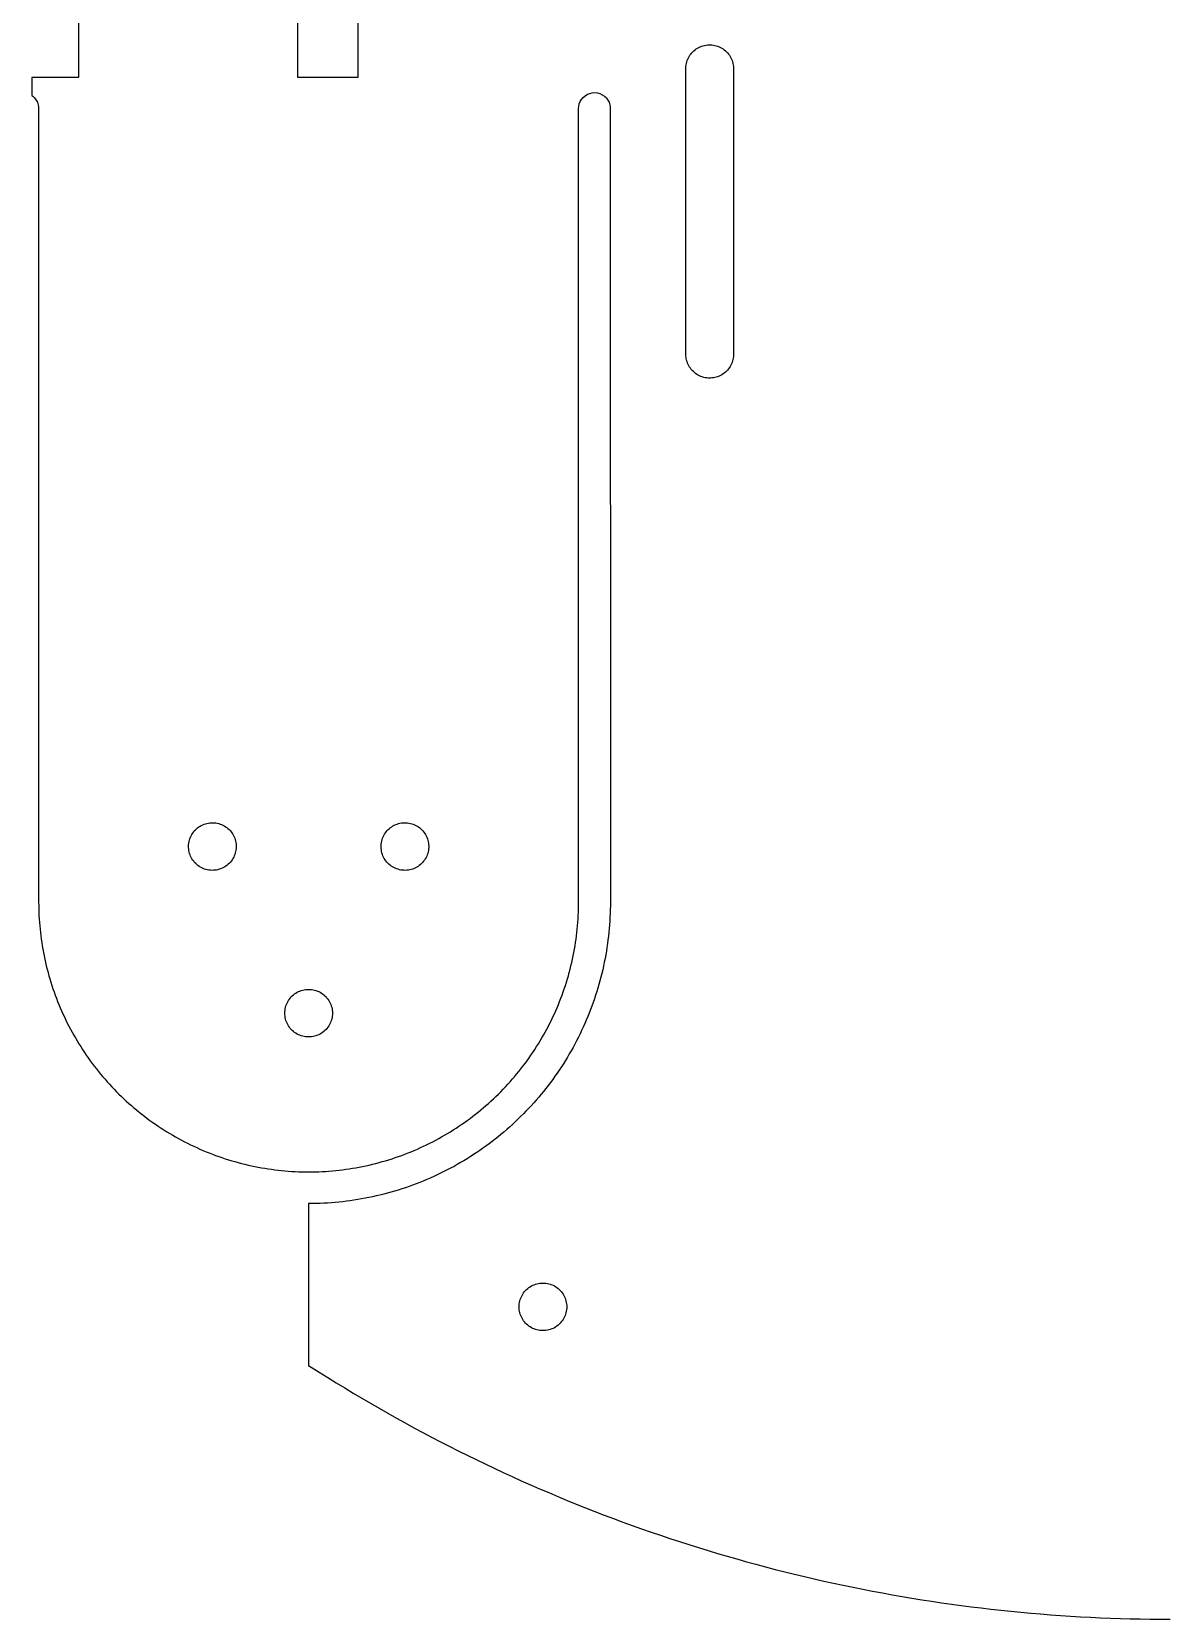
# Model space of a CAD drawing. Header units: metres. Extents: x -72 to 72, y -100 to 100.
# Drawn here: x -71.7 to -0.3, y -100 to 0 of the extents above; entities that cross this region are included whole.
import ezdxf

# ---------------------------------------------------------------- set-up
doc = ezdxf.new("R2010")
doc.units = ezdxf.units.M

msp = doc.modelspace()

# ---------------------------------------------------------------- linework, layer by layer
for p, q in [((-68.7389, 13.8334), (-68.7389, -2.86659)), ((-54.9233, -2.86659), (-54.9234, 13.8333)), ((-51.1544, 13.8334), (-51.1544, -2.86659)), ((-29.7635, -1.00888), (-29.681, -0.96349)), ((-29.681, -0.96349), (-29.5957, -0.92336)), ((-29.5957, -0.92336), (-29.5081, -0.88867)), ((-29.5081, -0.88867), (-29.4185, -0.85956)), ((-29.4185, -0.85956), (-29.3272, -0.83612)), ((-29.3272, -0.83612), (-29.2346, -0.81847)), ((-29.2346, -0.81847), (-29.1412, -0.80666)), ((-29.1412, -0.80666), (-29.0471, -0.80073)), ((-29.0471, -0.80073), (-28.9529, -0.80073)), ((-28.9529, -0.80073), (-28.8588, -0.80666)), ((-28.8588, -0.80666), (-28.7653, -0.81847)), ((-28.7653, -0.81847), (-28.6728, -0.83612)), ((-28.6728, -0.83612), (-28.5815, -0.85956)), ((-28.5815, -0.85956), (-28.4919, -0.88867)), ((-28.4919, -0.88867), (-28.4043, -0.92336)), ((-28.4043, -0.92336), (-28.319, -0.96349)), ((-28.319, -0.96349), (-28.2364, -1.00888)), ((-30.4815, -2.06534), (-30.4639, -1.97278)), ((-30.4639, -1.97278), (-30.4404, -1.8815)), ((-30.4404, -1.8815), (-30.4113, -1.79189)), ((-30.4113, -1.79189), (-30.3766, -1.70427)), ((-30.3766, -1.70427), (-30.3365, -1.619)), ((-30.3365, -1.619), (-30.2911, -1.53642)), ((-30.2911, -1.53642), (-30.2406, -1.45686)), ((-30.2406, -1.45686), (-30.1852, -1.38063)), ((-30.1852, -1.38063), (-30.1252, -1.30803)), ((-30.1252, -1.30803), (-30.0607, -1.23933)), ((-30.0607, -1.23933), (-29.992, -1.17482)), ((-29.992, -1.17482), (-29.9194, -1.11476)), ((-29.9194, -1.11476), (-29.8431, -1.05937)), ((-29.8431, -1.05937), (-29.7635, -1.00888)), ((-28.2364, -1.00888), (-28.1569, -1.05937)), ((-28.1569, -1.05937), (-28.0806, -1.11476)), ((-28.0806, -1.11476), (-28.008, -1.17482)), ((-28.008, -1.17482), (-27.9393, -1.23933)), ((-27.9393, -1.23933), (-27.8748, -1.30803)), ((-27.8748, -1.30803), (-27.8148, -1.38063)), ((-27.8148, -1.38063), (-27.7594, -1.45686)), ((-27.7594, -1.45686), (-27.7089, -1.53642)), ((-27.7089, -1.53642), (-27.6635, -1.619)), ((-27.6635, -1.619), (-27.6234, -1.70427)), ((-27.6234, -1.70427), (-27.5887, -1.79189)), ((-27.5887, -1.79189), (-27.5596, -1.8815)), ((-27.5596, -1.8815), (-27.5361, -1.97278)), ((-27.5361, -1.97278), (-27.5185, -2.06534)), ((-68.7389, -2.86659), (-71.686, -2.86659)), ((-71.686, -2.86659), (-71.686, -3.99452)), ((-51.1544, -2.86659), (-54.9233, -2.86659)), ((-30.5, -20.3), (-30.4993, -2.25287)), ((-30.4993, -2.25287), (-30.4933, -2.15883)), ((-30.4933, -2.15883), (-30.4815, -2.06534)), ((-27.5185, -2.06534), (-27.5067, -2.15883)), ((-27.5067, -2.15883), (-27.5007, -2.25287)), ((-27.5007, -2.25287), (-27.5007, -20.3471)), ((-71.686, -3.99452), (-71.6245, -4.03629)), ((-36.84, -4.00574), (-36.7006, -3.92091)), ((-36.7006, -3.92091), (-36.5493, -3.85988)), ((-36.5493, -3.85988), (-36.39, -3.8243)), ((-36.39, -3.8243), (-36.2271, -3.81506)), ((-36.2271, -3.81506), (-36.0649, -3.83246)), ((-36.0649, -3.83246), (-35.9076, -3.87602)), ((-35.9076, -3.87602), (-35.7595, -3.94456)), ((-35.7595, -3.94456), (-35.6246, -4.03629)), ((-71.6245, -4.03629), (-71.5063, -4.14874)), ((-71.5063, -4.14874), (-71.4079, -4.27893)), ((-71.4079, -4.27893), (-71.332, -4.42337)), ((-71.332, -4.42337), (-71.2806, -4.57825)), ((-71.2806, -4.57825), (-71.2551, -4.73943)), ((-71.2551, -4.73943), (-71.2522, -54.8147)), ((-37.2522, -4.81474), (-37.2444, -4.68942)), ((-37.2522, -54.8147), (-37.2522, -4.81474)), ((-37.2444, -4.68942), (-37.2108, -4.52972)), ((-37.2108, -4.52972), (-37.1517, -4.37764)), ((-37.1517, -4.37764), (-37.0686, -4.23718)), ((-37.0686, -4.23718), (-36.9638, -4.11211)), ((-36.9638, -4.11211), (-36.84, -4.00574)), ((-35.6246, -4.03629), (-35.5063, -4.14874)), ((-35.5063, -4.14874), (-35.4079, -4.27893)), ((-35.4079, -4.27893), (-35.332, -4.42337)), ((-35.332, -4.42337), (-35.2806, -4.57825)), ((-35.2806, -4.57825), (-35.2551, -4.73943)), ((-35.2551, -4.73943), (-35.2522, -54.8147)), ((-30.497, -20.3942), (-30.5, -20.3)), ((-30.4882, -20.488), (-30.497, -20.3942)), ((-30.4734, -20.5811), (-30.4882, -20.488)), ((-30.4529, -20.673), (-30.4734, -20.5811)), ((-30.4266, -20.7635), (-30.4529, -20.673)), ((-30.3947, -20.8522), (-30.4266, -20.7635)), ((-30.3572, -20.9387), (-30.3947, -20.8522)), ((-30.3145, -21.0226), (-30.3572, -20.9387)), ((-27.6635, -20.981), (-27.7089, -21.0636)), ((-27.6234, -20.8957), (-27.6635, -20.981)), ((-27.5887, -20.8081), (-27.6234, -20.8957)), ((-27.5596, -20.7185), (-27.5887, -20.8081)), ((-27.5361, -20.6272), (-27.5596, -20.7185)), ((-27.5185, -20.5346), (-27.5361, -20.6272)), ((-27.5067, -20.4412), (-27.5185, -20.5346)), ((-27.5007, -20.3471), (-27.5067, -20.4412)), ((-30.2665, -21.1037), (-30.3145, -21.0226)), ((-30.2135, -21.1817), (-30.2665, -21.1037)), ((-30.1558, -21.2561), (-30.2135, -21.1817)), ((-30.0934, -21.3268), (-30.1558, -21.2561)), ((-30.0268, -21.3934), (-30.0934, -21.3268)), ((-29.9561, -21.4558), (-30.0268, -21.3934)), ((-29.8817, -21.5135), (-29.9561, -21.4558)), ((-29.8037, -21.5665), (-29.8817, -21.5135)), ((-29.7226, -21.6145), (-29.8037, -21.5665)), ((-29.6387, -21.6572), (-29.7226, -21.6145)), ((-29.5522, -21.6947), (-29.6387, -21.6572)), ((-29.4635, -21.7266), (-29.5522, -21.6947)), ((-29.373, -21.7529), (-29.4635, -21.7266)), ((-29.2811, -21.7734), (-29.373, -21.7529)), ((-29.188, -21.7882), (-29.2811, -21.7734)), ((-29.0942, -21.797), (-29.188, -21.7882)), ((-29, -21.8), (-29.0942, -21.797)), ((-28.9529, -21.7993), (-29, -21.8)), ((-28.8588, -21.7933), (-28.9529, -21.7993)), ((-28.7653, -21.7815), (-28.8588, -21.7933)), ((-28.6728, -21.7639), (-28.7653, -21.7815)), ((-28.5815, -21.7404), (-28.6728, -21.7639)), ((-28.4919, -21.7113), (-28.5815, -21.7404)), ((-28.4043, -21.6766), (-28.4919, -21.7113)), ((-28.319, -21.6365), (-28.4043, -21.6766)), ((-28.2364, -21.5911), (-28.319, -21.6365)), ((-28.1569, -21.5406), (-28.2364, -21.5911)), ((-28.0806, -21.4852), (-28.1569, -21.5406)), ((-28.008, -21.4252), (-28.0806, -21.4852)), ((-27.9393, -21.3607), (-28.008, -21.4252)), ((-27.8748, -21.292), (-27.9393, -21.3607)), ((-27.8148, -21.2194), (-27.8748, -21.292)), ((-27.7594, -21.1431), (-27.8148, -21.2194)), ((-27.7089, -21.0636), (-27.7594, -21.1431)), ((-61.0915, -50.0317), (-61.0094, -49.9854)), ((-61.0094, -49.9854), (-60.9245, -49.9444)), ((-60.9245, -49.9444), (-60.8373, -49.9088)), ((-60.8373, -49.9088), (-60.748, -49.8788)), ((-60.748, -49.8788), (-60.6569, -49.8544)), ((-60.6569, -49.8544), (-60.5646, -49.8358)), ((-60.5646, -49.8358), (-60.4712, -49.823)), ((-60.4712, -49.823), (-60.3772, -49.8161)), ((-60.3772, -49.8161), (-60.283, -49.8151)), ((-60.283, -49.8151), (-60.1889, -49.82)), ((-60.1889, -49.82), (-60.0953, -49.8308)), ((-60.0953, -49.8308), (-60.0025, -49.8475)), ((-60.0025, -49.8475), (-59.911, -49.87)), ((-59.911, -49.87), (-59.8211, -49.8982)), ((-59.8211, -49.8982), (-59.7331, -49.932)), ((-59.7331, -49.932), (-59.6475, -49.9712)), ((-59.6475, -49.9712), (-59.5644, -50.0157)), ((-48.9401, -50.0157), (-48.857, -49.9712)), ((-48.857, -49.9712), (-48.7713, -49.932)), ((-48.7713, -49.932), (-48.6834, -49.8982)), ((-48.6834, -49.8982), (-48.5935, -49.87)), ((-48.5935, -49.87), (-48.5019, -49.8475)), ((-48.5019, -49.8475), (-48.4092, -49.8308)), ((-48.4092, -49.8308), (-48.3156, -49.82)), ((-48.3156, -49.82), (-48.2215, -49.8151)), ((-48.2215, -49.8151), (-48.1273, -49.8161)), ((-48.1273, -49.8161), (-48.0333, -49.823)), ((-48.0333, -49.823), (-47.9399, -49.8358)), ((-47.9399, -49.8358), (-47.8475, -49.8544)), ((-47.8475, -49.8544), (-47.7565, -49.8788)), ((-47.7565, -49.8788), (-47.6672, -49.9088)), ((-47.6672, -49.9088), (-47.58, -49.9444)), ((-47.58, -49.9444), (-47.4951, -49.9854)), ((-47.4951, -49.9854), (-47.413, -50.0317)), ((-61.7983, -51.0956), (-61.7816, -51.0029)), ((-61.7816, -51.0029), (-61.7592, -50.9114)), ((-61.7592, -50.9114), (-61.731, -50.8215)), ((-61.731, -50.8215), (-61.6972, -50.7335)), ((-61.6972, -50.7335), (-61.658, -50.6478)), ((-61.658, -50.6478), (-61.6134, -50.5647)), ((-61.6134, -50.5647), (-61.5638, -50.4847)), ((-61.5638, -50.4847), (-61.5092, -50.4079)), ((-61.5092, -50.4079), (-61.4499, -50.3346)), ((-61.4499, -50.3346), (-61.3861, -50.2653)), ((-61.3861, -50.2653), (-61.3181, -50.2)), ((-61.3181, -50.2), (-61.2461, -50.1392)), ((-61.2461, -50.1392), (-61.1705, -50.083)), ((-61.1705, -50.083), (-61.0915, -50.0317)), ((-59.5644, -50.0157), (-59.4843, -50.0654)), ((-59.4843, -50.0654), (-59.4075, -50.1199)), ((-59.4075, -50.1199), (-59.3343, -50.1793)), ((-59.3343, -50.1793), (-59.2649, -50.243)), ((-59.2649, -50.243), (-59.1997, -50.3111)), ((-59.1997, -50.3111), (-59.1389, -50.383)), ((-59.1389, -50.383), (-59.0827, -50.4587)), ((-59.0827, -50.4587), (-59.0314, -50.5377)), ((-59.0314, -50.5377), (-58.9851, -50.6198)), ((-58.9851, -50.6198), (-58.9441, -50.7047)), ((-58.9441, -50.7047), (-58.9085, -50.7919)), ((-58.9085, -50.7919), (-58.8784, -50.8812)), ((-58.8784, -50.8812), (-58.854, -50.9722)), ((-58.854, -50.9722), (-58.8354, -51.0646)), ((-49.6691, -51.0646), (-49.6504, -50.9722)), ((-49.6504, -50.9722), (-49.6261, -50.8812)), ((-49.6261, -50.8812), (-49.596, -50.7919)), ((-49.596, -50.7919), (-49.5604, -50.7047)), ((-49.5604, -50.7047), (-49.5194, -50.6198)), ((-49.5194, -50.6198), (-49.4731, -50.5377)), ((-49.4731, -50.5377), (-49.4218, -50.4587)), ((-49.4218, -50.4587), (-49.3656, -50.383)), ((-49.3656, -50.383), (-49.3048, -50.3111)), ((-49.3048, -50.3111), (-49.2396, -50.243)), ((-49.2396, -50.243), (-49.1702, -50.1793)), ((-49.1702, -50.1793), (-49.097, -50.1199)), ((-49.097, -50.1199), (-49.0202, -50.0654)), ((-49.0202, -50.0654), (-48.9401, -50.0157)), ((-47.413, -50.0317), (-47.334, -50.083)), ((-47.334, -50.083), (-47.2583, -50.1392)), ((-47.2583, -50.1392), (-47.1864, -50.2)), ((-47.1864, -50.2), (-47.1184, -50.2653)), ((-47.1184, -50.2653), (-47.0546, -50.3346)), ((-47.0546, -50.3346), (-46.9953, -50.4079)), ((-46.9953, -50.4079), (-46.9407, -50.4847)), ((-46.9407, -50.4847), (-46.891, -50.5647)), ((-46.891, -50.5647), (-46.8465, -50.6478)), ((-46.8465, -50.6478), (-46.8073, -50.7335)), ((-46.8073, -50.7335), (-46.7735, -50.8215)), ((-46.7735, -50.8215), (-46.7453, -50.9114)), ((-46.7453, -50.9114), (-46.7229, -51.0029)), ((-46.7229, -51.0029), (-46.7062, -51.0956)), ((-61.8141, -51.2833), (-61.8092, -51.1892)), ((-61.8131, -51.3776), (-61.8141, -51.2833)), ((-61.8062, -51.4715), (-61.8131, -51.3776)), ((-61.8092, -51.1892), (-61.7983, -51.0956)), ((-61.7934, -51.5649), (-61.8062, -51.4715)), ((-61.7748, -51.6573), (-61.7934, -51.5649)), ((-61.7504, -51.7483), (-61.7748, -51.6573)), ((-61.7203, -51.8376), (-61.7504, -51.7483)), ((-61.6847, -51.9249), (-61.7203, -51.8376)), ((-61.6437, -52.0097), (-61.6847, -51.9249)), ((-61.5975, -52.0918), (-61.6437, -52.0097)), ((-58.9708, -51.9817), (-59.0154, -52.0647)), ((-58.9316, -51.896), (-58.9708, -51.9817)), ((-58.8978, -51.808), (-58.9316, -51.896)), ((-58.8697, -51.7181), (-58.8978, -51.808)), ((-58.8472, -51.6266), (-58.8697, -51.7181)), ((-58.8305, -51.5339), (-58.8472, -51.6266)), ((-58.8354, -51.0646), (-58.8226, -51.158)), ((-58.8197, -51.4403), (-58.8305, -51.5339)), ((-58.8226, -51.158), (-58.8157, -51.2519)), ((-58.8147, -51.3462), (-58.8197, -51.4403)), ((-58.8157, -51.2519), (-58.8147, -51.3462)), ((-49.6897, -51.3462), (-49.6888, -51.2519)), ((-49.6848, -51.4403), (-49.6897, -51.3462)), ((-49.6888, -51.2519), (-49.6819, -51.158)), ((-49.674, -51.5339), (-49.6848, -51.4403)), ((-49.6819, -51.158), (-49.6691, -51.0646)), ((-49.6573, -51.6266), (-49.674, -51.5339)), ((-49.6348, -51.7181), (-49.6573, -51.6266)), ((-49.6066, -51.808), (-49.6348, -51.7181)), ((-49.5729, -51.896), (-49.6066, -51.808)), ((-49.5336, -51.9817), (-49.5729, -51.896)), ((-49.4891, -52.0647), (-49.5336, -51.9817)), ((-46.8608, -52.0097), (-46.907, -52.0918)), ((-46.8197, -51.9249), (-46.8608, -52.0097)), ((-46.7841, -51.8376), (-46.8197, -51.9249)), ((-46.7541, -51.7483), (-46.7841, -51.8376)), ((-46.7297, -51.6573), (-46.7541, -51.7483)), ((-46.7111, -51.5649), (-46.7297, -51.6573)), ((-46.6983, -51.4715), (-46.7111, -51.5649)), ((-46.7062, -51.0956), (-46.6953, -51.1892)), ((-46.6914, -51.3776), (-46.6983, -51.4715)), ((-46.6953, -51.1892), (-46.6904, -51.2833)), ((-46.6904, -51.2833), (-46.6914, -51.3776)), ((-61.5461, -52.1708), (-61.5975, -52.0918)), ((-61.49, -52.2465), (-61.5461, -52.1708)), ((-61.4291, -52.3185), (-61.49, -52.2465)), ((-61.3639, -52.3865), (-61.4291, -52.3185)), ((-61.2945, -52.4502), (-61.3639, -52.3865)), ((-61.2213, -52.5096), (-61.2945, -52.4502)), ((-61.1445, -52.5641), (-61.2213, -52.5096)), ((-61.0644, -52.6138), (-61.1445, -52.5641)), ((-60.9814, -52.6583), (-61.0644, -52.6138)), ((-60.8957, -52.6975), (-60.9814, -52.6583)), ((-60.8077, -52.7313), (-60.8957, -52.6975)), ((-60.7178, -52.7595), (-60.8077, -52.7313)), ((-60.6263, -52.782), (-60.7178, -52.7595)), ((-60.5335, -52.7987), (-60.6263, -52.782)), ((-60.4399, -52.8095), (-60.5335, -52.7987)), ((-60.3458, -52.8144), (-60.4399, -52.8095)), ((-60.2516, -52.8134), (-60.3458, -52.8144)), ((-60.1576, -52.8065), (-60.2516, -52.8134)), ((-60.0643, -52.7937), (-60.1576, -52.8065)), ((-59.9719, -52.7751), (-60.0643, -52.7937)), ((-59.8809, -52.7507), (-59.9719, -52.7751)), ((-59.7915, -52.7207), (-59.8809, -52.7507)), ((-59.7043, -52.6851), (-59.7915, -52.7207)), ((-59.6195, -52.6441), (-59.7043, -52.6851)), ((-59.5374, -52.5978), (-59.6195, -52.6441)), ((-59.4583, -52.5465), (-59.5374, -52.5978)), ((-59.3827, -52.4903), (-59.4583, -52.5465)), ((-59.3107, -52.4295), (-59.3827, -52.4903)), ((-59.2427, -52.3642), (-59.3107, -52.4295)), ((-59.1789, -52.2949), (-59.2427, -52.3642)), ((-59.1196, -52.2216), (-59.1789, -52.2949)), ((-59.065, -52.1448), (-59.1196, -52.2216)), ((-59.0154, -52.0647), (-59.065, -52.1448)), ((-49.4395, -52.1448), (-49.4891, -52.0647)), ((-49.3849, -52.2216), (-49.4395, -52.1448)), ((-49.3256, -52.2949), (-49.3849, -52.2216)), ((-49.2618, -52.3642), (-49.3256, -52.2949)), ((-49.1938, -52.4295), (-49.2618, -52.3642)), ((-49.1218, -52.4903), (-49.1938, -52.4295)), ((-49.0461, -52.5465), (-49.1218, -52.4903)), ((-48.9671, -52.5978), (-49.0461, -52.5465)), ((-48.885, -52.6441), (-48.9671, -52.5978)), ((-48.8002, -52.6851), (-48.885, -52.6441)), ((-48.7129, -52.7207), (-48.8002, -52.6851)), ((-48.6236, -52.7507), (-48.7129, -52.7207)), ((-48.5326, -52.7751), (-48.6236, -52.7507)), ((-48.4402, -52.7937), (-48.5326, -52.7751)), ((-48.3469, -52.8065), (-48.4402, -52.7937)), ((-48.2529, -52.8134), (-48.3469, -52.8065)), ((-48.1587, -52.8144), (-48.2529, -52.8134)), ((-48.0646, -52.8095), (-48.1587, -52.8144)), ((-47.9709, -52.7987), (-48.0646, -52.8095)), ((-47.8782, -52.782), (-47.9709, -52.7987)), ((-47.7867, -52.7595), (-47.8782, -52.782)), ((-47.6968, -52.7313), (-47.7867, -52.7595)), ((-47.6088, -52.6975), (-47.6968, -52.7313)), ((-47.5231, -52.6583), (-47.6088, -52.6975)), ((-47.4401, -52.6138), (-47.5231, -52.6583)), ((-47.36, -52.5641), (-47.4401, -52.6138)), ((-47.2832, -52.5096), (-47.36, -52.5641)), ((-47.2099, -52.4502), (-47.2832, -52.5096)), ((-47.1406, -52.3865), (-47.2099, -52.4502)), ((-47.0754, -52.3185), (-47.1406, -52.3865)), ((-47.0145, -52.2465), (-47.0754, -52.3185)), ((-46.9583, -52.1708), (-47.0145, -52.2465)), ((-46.907, -52.0918), (-46.9583, -52.1708)), ((-71.2522, -54.8147), (-71.2509, -55.0284)), ((-37.2536, -55.0284), (-37.2522, -54.8147)), ((-35.2522, -54.8147), (-35.2538, -55.0535)), ((-71.2509, -55.0284), (-71.2469, -55.2419)), ((-71.2469, -55.2419), (-71.2402, -55.4555)), ((-71.2402, -55.4555), (-71.2308, -55.6689)), ((-71.2308, -55.6689), (-71.2187, -55.8822)), ((-71.2187, -55.8822), (-71.2039, -56.0953)), ((-37.3006, -56.0953), (-37.2858, -55.8822)), ((-37.2858, -55.8822), (-37.2737, -55.6689)), ((-37.2737, -55.6689), (-37.2643, -55.4555)), ((-37.2643, -55.4555), (-37.2576, -55.2419)), ((-37.2576, -55.2419), (-37.2536, -55.0284)), ((-35.2897, -56.0078), (-35.3062, -56.2459)), ((-35.2762, -55.7694), (-35.2897, -56.0078)), ((-35.2657, -55.5309), (-35.2762, -55.7694)), ((-35.2583, -55.2922), (-35.2657, -55.5309)), ((-35.2538, -55.0535), (-35.2583, -55.2922)), ((-71.2039, -56.0953), (-71.1865, -56.3082)), ((-71.1865, -56.3082), (-71.1664, -56.5209)), ((-71.1664, -56.5209), (-71.1436, -56.7333)), ((-71.1436, -56.7333), (-71.1182, -56.9454)), ((-71.1182, -56.9454), (-71.0901, -57.1572)), ((-37.4144, -57.1572), (-37.3863, -56.9454)), ((-37.3863, -56.9454), (-37.3609, -56.7333)), ((-37.3609, -56.7333), (-37.3381, -56.5209)), ((-37.3381, -56.5209), (-37.318, -56.3082)), ((-37.318, -56.3082), (-37.3006, -56.0953)), ((-35.3736, -56.959), (-35.4021, -57.1961)), ((-35.3482, -56.7216), (-35.3736, -56.959)), ((-35.3257, -56.4839), (-35.3482, -56.7216)), ((-35.3062, -56.2459), (-35.3257, -56.4839)), ((-71.0901, -57.1572), (-71.0593, -57.3686)), ((-71.0593, -57.3686), (-71.0259, -57.5796)), ((-71.0259, -57.5796), (-70.9898, -57.7901)), ((-70.9898, -57.7901), (-70.9511, -58.0002)), ((-70.9511, -58.0002), (-70.9098, -58.2098)), ((-37.5947, -58.2098), (-37.5534, -58.0002)), ((-37.5534, -58.0002), (-37.5147, -57.7901)), ((-37.5147, -57.7901), (-37.4786, -57.5796)), ((-37.4786, -57.5796), (-37.4452, -57.3686)), ((-37.4452, -57.3686), (-37.4144, -57.1572)), ((-35.5052, -57.9048), (-35.5455, -58.1402)), ((-35.4679, -57.669), (-35.5052, -57.9048)), ((-35.4335, -57.4328), (-35.4679, -57.669)), ((-35.4021, -57.1961), (-35.4335, -57.4328)), ((-70.9098, -58.2098), (-70.8658, -58.4189)), ((-70.8658, -58.4189), (-70.8192, -58.6273)), ((-70.8192, -58.6273), (-70.77, -58.8352)), ((-70.77, -58.8352), (-70.7182, -59.0425)), ((-37.7863, -59.0425), (-37.7345, -58.8352)), ((-37.7345, -58.8352), (-37.6853, -58.6273)), ((-37.6853, -58.6273), (-37.6387, -58.4189)), ((-37.6387, -58.4189), (-37.5947, -58.2098)), ((-35.6842, -58.8429), (-35.7362, -59.0759)), ((-35.635, -58.6092), (-35.6842, -58.8429)), ((-35.5888, -58.375), (-35.635, -58.6092)), ((-35.5455, -58.1402), (-35.5888, -58.375)), ((-70.7182, -59.0425), (-70.6637, -59.249)), ((-70.6637, -59.249), (-70.6067, -59.4549)), ((-70.6067, -59.4549), (-70.5471, -59.6601)), ((-70.5471, -59.6601), (-70.4849, -59.8644)), ((-70.4849, -59.8644), (-70.4202, -60.068)), ((-38.0843, -60.068), (-38.0195, -59.8644)), ((-38.0195, -59.8644), (-37.9574, -59.6601)), ((-37.9574, -59.6601), (-37.8978, -59.4549)), ((-37.8978, -59.4549), (-37.8408, -59.249)), ((-37.8408, -59.249), (-37.7863, -59.0425)), ((-35.9737, -60.0008), (-36.0403, -60.2301)), ((-35.91, -59.7707), (-35.9737, -60.0008)), ((-35.8492, -59.5398), (-35.91, -59.7707)), ((-35.7912, -59.3082), (-35.8492, -59.5398)), ((-35.7362, -59.0759), (-35.7912, -59.3082)), ((-70.4202, -60.068), (-70.3529, -60.2708)), ((-70.3529, -60.2708), (-70.2831, -60.4727)), ((-70.2831, -60.4727), (-70.2107, -60.6737)), ((-70.2107, -60.6737), (-70.1358, -60.8737)), ((-70.1358, -60.8737), (-70.0584, -61.0728)), ((-55.5667, -61.0921), (-55.5187, -61.011)), ((-55.5187, -61.011), (-55.4658, -60.9331)), ((-55.4658, -60.9331), (-55.408, -60.8586)), ((-55.408, -60.8586), (-55.3457, -60.7879)), ((-55.3457, -60.7879), (-55.2791, -60.7213)), ((-55.2791, -60.7213), (-55.2084, -60.659)), ((-55.2084, -60.659), (-55.1339, -60.6012)), ((-55.1339, -60.6012), (-55.056, -60.5482)), ((-55.056, -60.5482), (-54.9749, -60.5003)), ((-54.9749, -60.5003), (-54.8909, -60.4575)), ((-54.8909, -60.4575), (-54.8044, -60.4201)), ((-54.8044, -60.4201), (-54.7158, -60.3882)), ((-54.7158, -60.3882), (-54.6253, -60.3619)), ((-54.6253, -60.3619), (-54.5333, -60.3413)), ((-54.5333, -60.3413), (-54.4402, -60.3266)), ((-54.4402, -60.3266), (-54.3464, -60.3177)), ((-54.3464, -60.3177), (-54.2522, -60.3147)), ((-54.2522, -60.3147), (-54.1581, -60.3177)), ((-54.1581, -60.3177), (-54.0643, -60.3266)), ((-54.0643, -60.3266), (-53.9712, -60.3413)), ((-53.9712, -60.3413), (-53.8792, -60.3619)), ((-53.8792, -60.3619), (-53.7887, -60.3882)), ((-53.7887, -60.3882), (-53.7001, -60.4201)), ((-53.7001, -60.4201), (-53.6136, -60.4575)), ((-53.6136, -60.4575), (-53.5296, -60.5003)), ((-53.5296, -60.5003), (-53.4485, -60.5482)), ((-53.4485, -60.5482), (-53.3706, -60.6012)), ((-53.3706, -60.6012), (-53.2961, -60.659)), ((-53.2961, -60.659), (-53.2254, -60.7213)), ((-53.2254, -60.7213), (-53.1588, -60.7879)), ((-53.1588, -60.7879), (-53.0965, -60.8586)), ((-53.0965, -60.8586), (-53.0387, -60.9331)), ((-53.0387, -60.9331), (-52.9858, -61.011)), ((-52.9858, -61.011), (-52.9378, -61.0921)), ((-38.446, -61.0728), (-38.3687, -60.8737)), ((-38.3687, -60.8737), (-38.2938, -60.6737)), ((-38.2938, -60.6737), (-38.2214, -60.4727)), ((-38.2214, -60.4727), (-38.1516, -60.2708)), ((-38.1516, -60.2708), (-38.0843, -60.068)), ((-36.2574, -60.9127), (-36.3354, -61.1383)), ((-36.1822, -60.6861), (-36.2574, -60.9127)), ((-36.1098, -60.4585), (-36.1822, -60.6861)), ((-36.0403, -60.2301), (-36.1098, -60.4585)), ((-70.0584, -61.0728), (-69.9785, -61.271)), ((-69.9785, -61.271), (-69.8962, -61.4681)), ((-69.8962, -61.4681), (-69.8113, -61.6641)), ((-69.8113, -61.6641), (-69.724, -61.8591)), ((-69.724, -61.8591), (-69.6343, -62.053)), ((-55.7522, -61.8147), (-55.7493, -61.7206)), ((-55.7493, -61.9089), (-55.7522, -61.8147)), ((-55.7493, -61.7206), (-55.7404, -61.6267)), ((-55.7404, -62.0027), (-55.7493, -61.9089)), ((-55.7404, -61.6267), (-55.7257, -61.5337)), ((-55.7257, -62.0958), (-55.7404, -62.0027)), ((-55.7257, -61.5337), (-55.7051, -61.4417)), ((-55.7051, -61.4417), (-55.6788, -61.3512)), ((-55.6788, -61.3512), (-55.6469, -61.2625)), ((-55.6469, -61.2625), (-55.6095, -61.1761)), ((-55.6095, -61.1761), (-55.5667, -61.0921)), ((-52.9378, -61.0921), (-52.895, -61.1761)), ((-52.895, -61.1761), (-52.8576, -61.2625)), ((-52.8576, -61.2625), (-52.8257, -61.3512)), ((-52.8257, -61.3512), (-52.7994, -61.4417)), ((-52.7994, -61.4417), (-52.7788, -61.5337)), ((-52.7788, -61.5337), (-52.7641, -61.6267)), ((-52.7641, -62.0027), (-52.7788, -62.0958)), ((-52.7641, -61.6267), (-52.7552, -61.7206)), ((-52.7552, -61.9089), (-52.7641, -62.0027)), ((-52.7552, -61.7206), (-52.7523, -61.8147)), ((-52.7523, -61.8147), (-52.7552, -61.9089)), ((-38.8702, -62.053), (-38.7805, -61.8591)), ((-38.7805, -61.8591), (-38.6931, -61.6641)), ((-38.6931, -61.6641), (-38.6083, -61.4681)), ((-38.6083, -61.4681), (-38.5259, -61.271)), ((-38.5259, -61.271), (-38.446, -61.0728)), ((-36.5865, -61.8091), (-36.6758, -62.0305)), ((-36.5, -61.5866), (-36.5865, -61.8091)), ((-36.4163, -61.3629), (-36.5, -61.5866)), ((-36.3354, -61.1383), (-36.4163, -61.3629)), ((-69.6343, -62.053), (-69.5421, -62.2457)), ((-69.5421, -62.2457), (-69.4475, -62.4373)), ((-69.4475, -62.4373), (-69.3506, -62.6276)), ((-69.3506, -62.6276), (-69.2512, -62.8167)), ((-69.2512, -62.8167), (-69.1494, -63.0045)), ((-69.1494, -63.0045), (-69.0454, -63.1911)), ((-55.7051, -62.1878), (-55.7257, -62.0958)), ((-55.6788, -62.2783), (-55.7051, -62.1878)), ((-55.6469, -62.3669), (-55.6788, -62.2783)), ((-55.6095, -62.4534), (-55.6469, -62.3669)), ((-55.5667, -62.5374), (-55.6095, -62.4534)), ((-55.5187, -62.6185), (-55.5667, -62.5374)), ((-55.4658, -62.6964), (-55.5187, -62.6185)), ((-55.408, -62.7709), (-55.4658, -62.6964)), ((-55.3457, -62.8416), (-55.408, -62.7709)), ((-55.2791, -62.9082), (-55.3457, -62.8416)), ((-55.2084, -62.9705), (-55.2791, -62.9082)), ((-55.1339, -63.0283), (-55.2084, -62.9705)), ((-53.2961, -62.9705), (-53.3706, -63.0283)), ((-53.2254, -62.9082), (-53.2961, -62.9705)), ((-53.1588, -62.8416), (-53.2254, -62.9082)), ((-53.0965, -62.7709), (-53.1588, -62.8416)), ((-53.0387, -62.6964), (-53.0965, -62.7709)), ((-52.9858, -62.6185), (-53.0387, -62.6964)), ((-52.9378, -62.5374), (-52.9858, -62.6185)), ((-52.895, -62.4534), (-52.9378, -62.5374)), ((-52.8576, -62.3669), (-52.895, -62.4534)), ((-52.8257, -62.2783), (-52.8576, -62.3669)), ((-52.7994, -62.1878), (-52.8257, -62.2783)), ((-52.7788, -62.0958), (-52.7994, -62.1878)), ((-39.4591, -63.1911), (-39.355, -63.0045)), ((-39.355, -63.0045), (-39.2533, -62.8167)), ((-39.2533, -62.8167), (-39.1539, -62.6276)), ((-39.1539, -62.6276), (-39.0569, -62.4373)), ((-39.0569, -62.4373), (-38.9624, -62.2457)), ((-38.9624, -62.2457), (-38.8702, -62.053)), ((-37.0605, -62.9045), (-37.1635, -63.1199)), ((-36.9602, -62.6879), (-37.0605, -62.9045)), ((-36.8627, -62.47), (-36.9602, -62.6879)), ((-36.7679, -62.2508), (-36.8627, -62.47)), ((-36.6758, -62.0305), (-36.7679, -62.2508)), ((-69.0454, -63.1911), (-68.9389, -63.3763)), ((-68.9389, -63.3763), (-68.8302, -63.5602)), ((-68.8302, -63.5602), (-68.7191, -63.7427)), ((-68.7191, -63.7427), (-68.6058, -63.9238)), ((-68.6058, -63.9238), (-68.4902, -64.1034)), ((-55.056, -63.0812), (-55.1339, -63.0283)), ((-54.9749, -63.1292), (-55.056, -63.0812)), ((-54.8909, -63.172), (-54.9749, -63.1292)), ((-54.8044, -63.2094), (-54.8909, -63.172)), ((-54.7158, -63.2413), (-54.8044, -63.2094)), ((-54.6253, -63.2676), (-54.7158, -63.2413)), ((-54.5333, -63.2882), (-54.6253, -63.2676)), ((-54.4402, -63.3029), (-54.5333, -63.2882)), ((-54.3464, -63.3118), (-54.4402, -63.3029)), ((-54.2522, -63.3147), (-54.3464, -63.3118)), ((-54.1581, -63.3118), (-54.2522, -63.3147)), ((-54.0643, -63.3029), (-54.1581, -63.3118)), ((-53.9712, -63.2882), (-54.0643, -63.3029)), ((-53.8792, -63.2676), (-53.9712, -63.2882)), ((-53.7887, -63.2413), (-53.8792, -63.2676)), ((-53.7001, -63.2094), (-53.7887, -63.2413)), ((-53.6136, -63.172), (-53.7001, -63.2094)), ((-53.5296, -63.1292), (-53.6136, -63.172)), ((-53.4485, -63.0812), (-53.5296, -63.1292)), ((-53.3706, -63.0283), (-53.4485, -63.0812)), ((-40.0143, -64.1034), (-39.8987, -63.9238)), ((-39.8987, -63.9238), (-39.7853, -63.7427)), ((-39.7853, -63.7427), (-39.6743, -63.5602)), ((-39.6743, -63.5602), (-39.5656, -63.3763)), ((-39.5656, -63.3763), (-39.4591, -63.1911)), ((-37.6024, -63.968), (-37.7188, -64.1766)), ((-37.4887, -63.7581), (-37.6024, -63.968)), ((-37.3777, -63.5468), (-37.4887, -63.7581)), ((-37.2693, -63.334), (-37.3777, -63.5468)), ((-37.1635, -63.1199), (-37.2693, -63.334)), ((-68.4902, -64.1034), (-68.3724, -64.2816)), ((-68.3724, -64.2816), (-68.2523, -64.4583)), ((-68.2523, -64.4583), (-68.13, -64.6335)), ((-68.13, -64.6335), (-68.0055, -64.8071)), ((-68.0055, -64.8071), (-67.8789, -64.9791)), ((-67.8789, -64.9791), (-67.7501, -65.1496)), ((-40.7544, -65.1496), (-40.6256, -64.9791)), ((-40.6256, -64.9791), (-40.499, -64.8071)), ((-40.499, -64.8071), (-40.3745, -64.6335)), ((-40.3745, -64.6335), (-40.2522, -64.4583)), ((-40.2522, -64.4583), (-40.1321, -64.2816)), ((-40.1321, -64.2816), (-40.0143, -64.1034)), ((-38.21, -64.9954), (-38.3392, -65.1962)), ((-38.0834, -64.7931), (-38.21, -64.9954)), ((-37.9592, -64.5891), (-38.0834, -64.7931)), ((-37.8377, -64.3836), (-37.9592, -64.5891)), ((-37.7188, -64.1766), (-37.8377, -64.3836)), ((-67.7501, -65.1496), (-67.6191, -65.3183)), ((-67.6191, -65.3183), (-67.4861, -65.4855)), ((-67.4861, -65.4855), (-67.351, -65.6509)), ((-67.351, -65.6509), (-67.2138, -65.8147)), ((-67.2138, -65.8147), (-67.0745, -65.9767)), ((-67.0745, -65.9767), (-66.9332, -66.1369)), ((-41.5713, -66.1369), (-41.43, -65.9767)), ((-41.43, -65.9767), (-41.2907, -65.8147)), ((-41.2907, -65.8147), (-41.1535, -65.6509)), ((-41.1535, -65.6509), (-41.0184, -65.4855)), ((-41.0184, -65.4855), (-40.8853, -65.3183)), ((-40.8853, -65.3183), (-40.7544, -65.1496)), ((-38.8809, -65.9827), (-39.0225, -66.1749)), ((-38.7418, -65.7886), (-38.8809, -65.9827)), ((-38.6051, -65.5928), (-38.7418, -65.7886)), ((-38.4709, -65.3954), (-38.6051, -65.5928)), ((-38.3392, -65.1962), (-38.4709, -65.3954)), ((-66.9332, -66.1369), (-66.79, -66.2954)), ((-66.79, -66.2954), (-66.6447, -66.452)), ((-66.6447, -66.452), (-66.4975, -66.6068)), ((-66.4975, -66.6068), (-66.3483, -66.7598)), ((-66.3483, -66.7598), (-66.1973, -66.9108)), ((-66.1973, -66.9108), (-66.0443, -67.06)), ((-42.4601, -67.06), (-42.3072, -66.9108)), ((-42.3072, -66.9108), (-42.1561, -66.7598)), ((-42.1561, -66.7598), (-42.007, -66.6068)), ((-42.007, -66.6068), (-41.8598, -66.452)), ((-41.8598, -66.452), (-41.7145, -66.2954)), ((-41.7145, -66.2954), (-41.5713, -66.1369)), ((-39.6125, -66.9258), (-39.7658, -67.1088)), ((-39.4615, -66.7409), (-39.6125, -66.9258)), ((-39.3128, -66.5541), (-39.4615, -66.7409)), ((-39.1664, -66.3654), (-39.3128, -66.5541)), ((-39.0225, -66.1749), (-39.1664, -66.3654)), ((-66.0443, -67.06), (-65.8895, -67.2072)), ((-65.8895, -67.2072), (-65.7329, -67.3525)), ((-65.7329, -67.3525), (-65.5744, -67.4957)), ((-65.5744, -67.4957), (-65.4142, -67.637)), ((-65.4142, -67.637), (-65.2522, -67.7763)), ((-65.2522, -67.7763), (-65.0884, -67.9135)), ((-65.0884, -67.9135), (-64.923, -68.0486)), ((-43.5815, -68.0486), (-43.416, -67.9135)), ((-43.416, -67.9135), (-43.2523, -67.7763)), ((-43.2523, -67.7763), (-43.0903, -67.637)), ((-43.0903, -67.637), (-42.9301, -67.4957)), ((-42.9301, -67.4957), (-42.7716, -67.3525)), ((-42.7716, -67.3525), (-42.6149, -67.2072)), ((-42.6149, -67.2072), (-42.4601, -67.06)), ((-40.5664, -67.9941), (-40.7331, -68.1651)), ((-40.4018, -67.8211), (-40.5664, -67.9941)), ((-40.2395, -67.6461), (-40.4018, -67.8211)), ((-40.0794, -67.469), (-40.2395, -67.6461)), ((-39.9215, -67.2899), (-40.0794, -67.469)), ((-39.7658, -67.1088), (-39.9215, -67.2899)), ((-64.923, -68.0486), (-64.7558, -68.1816)), ((-64.7558, -68.1816), (-64.5871, -68.3126)), ((-64.5871, -68.3126), (-64.4166, -68.4414)), ((-64.4166, -68.4414), (-64.2446, -68.568)), ((-64.2446, -68.568), (-64.071, -68.6925)), ((-64.071, -68.6925), (-63.8958, -68.8148)), ((-63.8958, -68.8148), (-63.7191, -68.9349)), ((-63.7191, -68.9349), (-63.5409, -69.0527)), ((-44.9635, -69.0527), (-44.7854, -68.9349)), ((-44.7854, -68.9349), (-44.6087, -68.8148)), ((-44.6087, -68.8148), (-44.4335, -68.6925)), ((-44.4335, -68.6925), (-44.2599, -68.568)), ((-44.2599, -68.568), (-44.0879, -68.4414)), ((-44.0879, -68.4414), (-43.9174, -68.3126)), ((-43.9174, -68.3126), (-43.7486, -68.1816)), ((-43.7486, -68.1816), (-43.5815, -68.0486)), ((-41.598, -68.9876), (-41.7771, -69.1455)), ((-41.4209, -68.8275), (-41.598, -68.9876)), ((-41.2458, -68.6651), (-41.4209, -68.8275)), ((-41.0728, -68.5006), (-41.2458, -68.6651)), ((-40.9019, -68.3339), (-41.0728, -68.5006)), ((-40.7331, -68.1651), (-40.9019, -68.3339)), ((-63.5409, -69.0527), (-63.3613, -69.1683)), ((-63.3613, -69.1683), (-63.1802, -69.2816)), ((-63.1802, -69.2816), (-62.9977, -69.3927)), ((-62.9977, -69.3927), (-62.8138, -69.5014)), ((-62.8138, -69.5014), (-62.6286, -69.6079)), ((-62.6286, -69.6079), (-62.442, -69.7119)), ((-62.442, -69.7119), (-62.2542, -69.8137)), ((-62.2542, -69.8137), (-62.0651, -69.9131)), ((-62.0651, -69.9131), (-61.8748, -70.01)), ((-61.8748, -70.01), (-61.6832, -70.1046)), ((-46.8213, -70.1046), (-46.6297, -70.01)), ((-46.6297, -70.01), (-46.4394, -69.9131)), ((-46.4394, -69.9131), (-46.2503, -69.8137)), ((-46.2503, -69.8137), (-46.0624, -69.7119)), ((-46.0624, -69.7119), (-45.8759, -69.6079)), ((-45.8759, -69.6079), (-45.6907, -69.5014)), ((-45.6907, -69.5014), (-45.5068, -69.3927)), ((-45.5068, -69.3927), (-45.3243, -69.2816)), ((-45.3243, -69.2816), (-45.1432, -69.1683)), ((-45.1432, -69.1683), (-44.9635, -69.0527)), ((-42.7016, -69.9006), (-42.8921, -70.0445)), ((-42.5129, -69.7542), (-42.7016, -69.9006)), ((-42.3261, -69.6055), (-42.5129, -69.7542)), ((-42.1412, -69.4545), (-42.3261, -69.6055)), ((-41.9582, -69.3011), (-42.1412, -69.4545)), ((-41.7771, -69.1455), (-41.9582, -69.3011)), ((-61.6832, -70.1046), (-61.4905, -70.1968)), ((-61.4905, -70.1968), (-61.2966, -70.2865)), ((-61.2966, -70.2865), (-61.1016, -70.3738)), ((-61.1016, -70.3738), (-60.9056, -70.4587)), ((-60.9056, -70.4587), (-60.7085, -70.541)), ((-60.7085, -70.541), (-60.5103, -70.6209)), ((-60.5103, -70.6209), (-60.3112, -70.6983)), ((-60.3112, -70.6983), (-60.1112, -70.7732)), ((-60.1112, -70.7732), (-59.9102, -70.8456)), ((-59.9102, -70.8456), (-59.7083, -70.9154)), ((-59.7083, -70.9154), (-59.5055, -70.9827)), ((-59.5055, -70.9827), (-59.3019, -71.0474)), ((-49.2025, -71.0474), (-48.999, -70.9827)), ((-48.999, -70.9827), (-48.7962, -70.9154)), ((-48.7962, -70.9154), (-48.5943, -70.8456)), ((-48.5943, -70.8456), (-48.3933, -70.7732)), ((-48.3933, -70.7732), (-48.1933, -70.6983)), ((-48.1933, -70.6983), (-47.9941, -70.6209)), ((-47.9941, -70.6209), (-47.796, -70.541)), ((-47.796, -70.541), (-47.5989, -70.4587)), ((-47.5989, -70.4587), (-47.4028, -70.3738)), ((-47.4028, -70.3738), (-47.2079, -70.2865)), ((-47.2079, -70.2865), (-47.014, -70.1968)), ((-47.014, -70.1968), (-46.8213, -70.1046)), ((-44.2739, -70.9836), (-44.4779, -71.1077)), ((-44.0715, -70.857), (-44.2739, -70.9836)), ((-43.8708, -70.7278), (-44.0715, -70.857)), ((-43.6716, -70.5961), (-43.8708, -70.7278)), ((-43.4741, -70.4619), (-43.6716, -70.5961)), ((-43.2784, -70.3252), (-43.4741, -70.4619)), ((-43.0843, -70.1861), (-43.2784, -70.3252)), ((-42.8921, -70.0445), (-43.0843, -70.1861)), ((-59.3019, -71.0474), (-59.0976, -71.1096)), ((-59.0976, -71.1096), (-58.8924, -71.1692)), ((-58.8924, -71.1692), (-58.6865, -71.2262)), ((-58.6865, -71.2262), (-58.48, -71.2807)), ((-58.48, -71.2807), (-58.2727, -71.3325)), ((-58.2727, -71.3325), (-58.0648, -71.3817)), ((-58.0648, -71.3817), (-57.8564, -71.4283)), ((-57.8564, -71.4283), (-57.6473, -71.4723)), ((-57.6473, -71.4723), (-57.4377, -71.5136)), ((-57.4377, -71.5136), (-57.2276, -71.5523)), ((-57.2276, -71.5523), (-57.0171, -71.5884)), ((-57.0171, -71.5884), (-56.8061, -71.6218)), ((-56.8061, -71.6218), (-56.5947, -71.6526)), ((-56.5947, -71.6526), (-56.3829, -71.6807)), ((-56.3829, -71.6807), (-56.1708, -71.7061)), ((-56.1708, -71.7061), (-55.9584, -71.7289)), ((-55.9584, -71.7289), (-55.7457, -71.749)), ((-55.7457, -71.749), (-55.5328, -71.7664)), ((-55.5328, -71.7664), (-55.3197, -71.7812)), ((-55.3197, -71.7812), (-55.1064, -71.7933)), ((-55.1064, -71.7933), (-54.893, -71.8027)), ((-54.893, -71.8027), (-54.6794, -71.8094)), ((-54.6794, -71.8094), (-54.4659, -71.8134)), ((-54.4659, -71.8134), (-54.2522, -71.8147)), ((-54.2522, -71.8147), (-54.0386, -71.8134)), ((-54.0386, -71.8134), (-53.825, -71.8094)), ((-53.825, -71.8094), (-53.6115, -71.8027)), ((-53.6115, -71.8027), (-53.3981, -71.7933)), ((-53.3981, -71.7933), (-53.1848, -71.7812)), ((-53.1848, -71.7812), (-52.9717, -71.7664)), ((-52.9717, -71.7664), (-52.7588, -71.749)), ((-52.7588, -71.749), (-52.5461, -71.7289)), ((-52.5461, -71.7289), (-52.3337, -71.7061)), ((-52.3337, -71.7061), (-52.1216, -71.6807)), ((-52.1216, -71.6807), (-51.9098, -71.6526)), ((-51.9098, -71.6526), (-51.6984, -71.6218)), ((-51.6984, -71.6218), (-51.4874, -71.5884)), ((-51.4874, -71.5884), (-51.2769, -71.5523)), ((-51.2769, -71.5523), (-51.0668, -71.5136)), ((-51.0668, -71.5136), (-50.8572, -71.4723)), ((-50.8572, -71.4723), (-50.6481, -71.4283)), ((-50.6481, -71.4283), (-50.4397, -71.3817)), ((-50.4397, -71.3817), (-50.2318, -71.3325)), ((-50.2318, -71.3325), (-50.0245, -71.2807)), ((-50.0245, -71.2807), (-49.8179, -71.2262)), ((-49.8179, -71.2262), (-49.6121, -71.1692)), ((-49.6121, -71.1692), (-49.4069, -71.1096)), ((-49.4069, -71.1096), (-49.2025, -71.0474)), ((-46.1624, -72.0065), (-46.3791, -72.1068)), ((-45.9471, -71.9034), (-46.1624, -72.0065)), ((-45.733, -71.7977), (-45.9471, -71.9034)), ((-45.5202, -71.6893), (-45.733, -71.7977)), ((-45.3089, -71.5783), (-45.5202, -71.6893)), ((-45.0989, -71.4646), (-45.3089, -71.5783)), ((-44.8904, -71.3482), (-45.0989, -71.4646)), ((-44.6834, -71.2293), (-44.8904, -71.3482)), ((-44.4779, -71.1077), (-44.6834, -71.2293)), ((-48.6085, -72.9572), (-48.8369, -73.0266)), ((-48.3809, -72.8848), (-48.6085, -72.9572)), ((-48.1543, -72.8096), (-48.3809, -72.8848)), ((-47.9287, -72.7316), (-48.1543, -72.8096)), ((-47.704, -72.6507), (-47.9287, -72.7316)), ((-47.4804, -72.567), (-47.704, -72.6507)), ((-47.2579, -72.4805), (-47.4804, -72.567)), ((-47.0365, -72.3912), (-47.2579, -72.4805)), ((-46.8161, -72.2991), (-47.0365, -72.3912)), ((-46.597, -72.2043), (-46.8161, -72.2991)), ((-46.3791, -72.1068), (-46.597, -72.2043)), ((-54.0135, -73.8132), (-54.2522, -73.8147)), ((-54.2522, -73.8147), (-54.2522, -84.0037)), ((-53.7748, -73.8087), (-54.0135, -73.8132)), ((-53.5361, -73.8012), (-53.7748, -73.8087)), ((-53.2976, -73.7907), (-53.5361, -73.8012)), ((-53.0592, -73.7772), (-53.2976, -73.7907)), ((-52.821, -73.7608), (-53.0592, -73.7772)), ((-52.5831, -73.7413), (-52.821, -73.7608)), ((-52.3454, -73.7188), (-52.5831, -73.7413)), ((-52.108, -73.6933), (-52.3454, -73.7188)), ((-51.8709, -73.6649), (-52.108, -73.6933)), ((-51.6342, -73.6335), (-51.8709, -73.6649)), ((-51.398, -73.5991), (-51.6342, -73.6335)), ((-51.1621, -73.5618), (-51.398, -73.5991)), ((-50.9268, -73.5215), (-51.1621, -73.5618)), ((-50.692, -73.4782), (-50.9268, -73.5215)), ((-50.4578, -73.432), (-50.692, -73.4782)), ((-50.2241, -73.3828), (-50.4578, -73.432)), ((-49.9911, -73.3307), (-50.2241, -73.3828)), ((-49.7588, -73.2757), (-49.9911, -73.3307)), ((-49.5271, -73.2178), (-49.7588, -73.2757)), ((-49.2963, -73.157), (-49.5271, -73.2178)), ((-49.0662, -73.0933), (-49.2963, -73.157)), ((-48.8369, -73.0266), (-49.0662, -73.0933)), ((-40.3037, -79.0483), (-40.2226, -79.0003)), ((-40.2226, -79.0003), (-40.1387, -78.9575)), ((-40.1387, -78.9575), (-40.0522, -78.9201)), ((-40.0522, -78.9201), (-39.9635, -78.8882)), ((-39.9635, -78.8882), (-39.873, -78.8619)), ((-39.873, -78.8619), (-39.7811, -78.8413)), ((-39.7811, -78.8413), (-39.688, -78.8266)), ((-39.688, -78.8266), (-39.5942, -78.8177)), ((-39.5942, -78.8177), (-39.5, -78.8147)), ((-39.5, -78.8147), (-39.4058, -78.8177)), ((-39.4058, -78.8177), (-39.312, -78.8266)), ((-39.312, -78.8266), (-39.2189, -78.8413)), ((-39.2189, -78.8413), (-39.127, -78.8619)), ((-39.127, -78.8619), (-39.0365, -78.8882)), ((-39.0365, -78.8882), (-38.9478, -78.9201)), ((-38.9478, -78.9201), (-38.8613, -78.9575)), ((-38.8613, -78.9575), (-38.7774, -79.0003)), ((-38.7774, -79.0003), (-38.6963, -79.0483)), ((-40.9734, -80.0337), (-40.9529, -79.9417)), ((-40.9529, -79.9417), (-40.9266, -79.8512)), ((-40.9266, -79.8512), (-40.8947, -79.7626)), ((-40.8947, -79.7626), (-40.8572, -79.6761)), ((-40.8572, -79.6761), (-40.8145, -79.5921)), ((-40.8145, -79.5921), (-40.7665, -79.511)), ((-40.7665, -79.511), (-40.7135, -79.4331)), ((-40.7135, -79.4331), (-40.6558, -79.3586)), ((-40.6558, -79.3586), (-40.5934, -79.2879)), ((-40.5934, -79.2879), (-40.5268, -79.2213)), ((-40.5268, -79.2213), (-40.4561, -79.159)), ((-40.4561, -79.159), (-40.3817, -79.1012)), ((-40.3817, -79.1012), (-40.3037, -79.0483)), ((-38.6963, -79.0483), (-38.6183, -79.1012)), ((-38.6183, -79.1012), (-38.5439, -79.159)), ((-38.5439, -79.159), (-38.4732, -79.2213)), ((-38.4732, -79.2213), (-38.4065, -79.2879)), ((-38.4065, -79.2879), (-38.3442, -79.3586)), ((-38.3442, -79.3586), (-38.2865, -79.4331)), ((-38.2865, -79.4331), (-38.2335, -79.511)), ((-38.2335, -79.511), (-38.1855, -79.5921)), ((-38.1855, -79.5921), (-38.1427, -79.6761)), ((-38.1427, -79.6761), (-38.1053, -79.7626)), ((-38.1053, -79.7626), (-38.0734, -79.8512)), ((-38.0734, -79.8512), (-38.0471, -79.9417)), ((-38.0471, -79.9417), (-38.0266, -80.0337)), ((-41, -80.3147), (-40.997, -80.2206)), ((-40.997, -80.4089), (-41, -80.3147)), ((-40.997, -80.2206), (-40.9882, -80.1268)), ((-40.9882, -80.5027), (-40.997, -80.4089)), ((-40.9882, -80.1268), (-40.9734, -80.0337)), ((-40.9734, -80.5958), (-40.9882, -80.5027)), ((-40.9529, -80.6878), (-40.9734, -80.5958)), ((-40.9266, -80.7783), (-40.9529, -80.6878)), ((-40.8947, -80.8669), (-40.9266, -80.7783)), ((-40.8572, -80.9534), (-40.8947, -80.8669)), ((-40.8145, -81.0374), (-40.8572, -80.9534)), ((-38.1427, -80.9534), (-38.1855, -81.0374)), ((-38.1053, -80.8669), (-38.1427, -80.9534)), ((-38.0734, -80.7783), (-38.1053, -80.8669)), ((-38.0471, -80.6878), (-38.0734, -80.7783)), ((-38.0266, -80.5958), (-38.0471, -80.6878)), ((-38.0266, -80.0337), (-38.0118, -80.1268)), ((-38.0118, -80.5027), (-38.0266, -80.5958)), ((-38.0118, -80.1268), (-38.0029, -80.2206)), ((-38.0029, -80.4089), (-38.0118, -80.5027)), ((-38.0029, -80.2206), (-38, -80.3147)), ((-38, -80.3147), (-38.0029, -80.4089)), ((-40.7665, -81.1185), (-40.8145, -81.0374)), ((-40.7135, -81.1964), (-40.7665, -81.1185)), ((-40.6558, -81.2709), (-40.7135, -81.1964)), ((-40.5934, -81.3416), (-40.6558, -81.2709)), ((-40.5268, -81.4082), (-40.5934, -81.3416)), ((-40.4561, -81.4705), (-40.5268, -81.4082)), ((-40.3817, -81.5283), (-40.4561, -81.4705)), ((-40.3037, -81.5812), (-40.3817, -81.5283)), ((-40.2226, -81.6292), (-40.3037, -81.5812)), ((-40.1387, -81.672), (-40.2226, -81.6292)), ((-40.0522, -81.7094), (-40.1387, -81.672)), ((-39.9635, -81.7413), (-40.0522, -81.7094)), ((-39.873, -81.7676), (-39.9635, -81.7413)), ((-39.7811, -81.7882), (-39.873, -81.7676)), ((-39.688, -81.8029), (-39.7811, -81.7882)), ((-39.5942, -81.8118), (-39.688, -81.8029)), ((-39.5, -81.8147), (-39.5942, -81.8118)), ((-39.4058, -81.8118), (-39.5, -81.8147)), ((-39.312, -81.8029), (-39.4058, -81.8118)), ((-39.2189, -81.7882), (-39.312, -81.8029)), ((-39.127, -81.7676), (-39.2189, -81.7882)), ((-39.0365, -81.7413), (-39.127, -81.7676)), ((-38.9478, -81.7094), (-39.0365, -81.7413)), ((-38.8613, -81.672), (-38.9478, -81.7094)), ((-38.7774, -81.6292), (-38.8613, -81.672)), ((-38.6963, -81.5812), (-38.7774, -81.6292)), ((-38.6183, -81.5283), (-38.6963, -81.5812)), ((-38.5439, -81.4705), (-38.6183, -81.5283)), ((-38.4732, -81.4082), (-38.5439, -81.4705)), ((-38.4065, -81.3416), (-38.4732, -81.4082)), ((-38.3442, -81.2709), (-38.4065, -81.3416)), ((-38.2865, -81.1964), (-38.3442, -81.2709)), ((-38.2335, -81.1185), (-38.2865, -81.1964)), ((-38.1855, -81.0374), (-38.2335, -81.1185)), ((-54.2522, -84.0037), (-53.5827, -84.4328)), ((-53.5827, -84.4328), (-53.0511, -84.7678)), ((-53.0511, -84.7678), (-52.5175, -85.0994)), ((-52.5175, -85.0994), (-51.9817, -85.4277)), ((-51.9817, -85.4277), (-51.4439, -85.7527)), ((-51.4439, -85.7527), (-50.9041, -86.0742)), ((-50.9041, -86.0742), (-50.3623, -86.3923)), ((-50.3623, -86.3923), (-49.8185, -86.7071)), ((-49.8185, -86.7071), (-49.2727, -87.0184)), ((-49.2727, -87.0184), (-48.725, -87.3262)), ((-48.725, -87.3262), (-48.1754, -87.6307)), ((-48.1754, -87.6307), (-47.6238, -87.9316)), ((-47.6238, -87.9316), (-47.0704, -88.2291)), ((-47.0704, -88.2291), (-46.5151, -88.5231)), ((-46.5151, -88.5231), (-45.958, -88.8136)), ((-45.958, -88.8136), (-45.399, -89.1006)), ((-45.399, -89.1006), (-44.8383, -89.3841)), ((-44.8383, -89.3841), (-44.2758, -89.6641)), ((-44.2758, -89.6641), (-43.7116, -89.9405)), ((-43.7116, -89.9405), (-43.1456, -90.2134)), ((-43.1456, -90.2134), (-42.5779, -90.4827)), ((-42.5779, -90.4827), (-42.0086, -90.7484)), ((-42.0086, -90.7484), (-41.4375, -91.0106)), ((-41.4375, -91.0106), (-40.8649, -91.2691)), ((-40.8649, -91.2691), (-40.2906, -91.5241)), ((-40.2906, -91.5241), (-39.7148, -91.7755)), ((-39.7148, -91.7755), (-39.1374, -92.0232)), ((-39.1374, -92.0232), (-38.5584, -92.2673)), ((-38.5584, -92.2673), (-37.9779, -92.5077)), ((-37.9779, -92.5077), (-37.3959, -92.7445)), ((-37.3959, -92.7445), (-36.8125, -92.9776)), ((-36.8125, -92.9776), (-36.2275, -93.2071)), ((-36.2275, -93.2071), (-35.6412, -93.4329)), ((-35.6412, -93.4329), (-35.0534, -93.655)), ((-35.0534, -93.655), (-34.4643, -93.8734)), ((-34.4643, -93.8734), (-33.8738, -94.0881)), ((-33.8738, -94.0881), (-33.282, -94.299)), ((-33.282, -94.299), (-32.6888, -94.5063)), ((-32.6888, -94.5063), (-32.0944, -94.7098)), ((-32.0944, -94.7098), (-31.4986, -94.9096)), ((-31.4986, -94.9096), (-30.9017, -95.1056)), ((-30.9017, -95.1056), (-30.3035, -95.2979)), ((-30.3035, -95.2979), (-29.7041, -95.4865)), ((-29.7041, -95.4865), (-29.1036, -95.6712)), ((-29.1036, -95.6712), (-28.5019, -95.8522)), ((-28.5019, -95.8522), (-27.8991, -96.0294)), ((-27.8991, -96.0294), (-27.2952, -96.2028)), ((-27.2952, -96.2028), (-26.6902, -96.3724)), ((-26.6902, -96.3724), (-26.0841, -96.5382)), ((-26.0841, -96.5382), (-25.4771, -96.7001)), ((-25.4771, -96.7001), (-24.869, -96.8583)), ((-24.869, -96.8583), (-24.2599, -97.0126)), ((-24.2599, -97.0126), (-23.6499, -97.1632)), ((-23.6499, -97.1632), (-23.0389, -97.3098)), ((-23.0389, -97.3098), (-22.4271, -97.4527)), ((-22.4271, -97.4527), (-21.8143, -97.5917)), ((-21.8143, -97.5917), (-21.2007, -97.7268)), ((-21.2007, -97.7268), (-20.5863, -97.8581)), ((-20.5863, -97.8581), (-19.971, -97.9855)), ((-19.971, -97.9855), (-19.3549, -98.109)), ((-19.3549, -98.109), (-18.7381, -98.2287)), ((-18.7381, -98.2287), (-18.1206, -98.3445)), ((-18.1206, -98.3445), (-17.5023, -98.4564)), ((-17.5023, -98.4564), (-16.8833, -98.5645)), ((-16.8833, -98.5645), (-16.2637, -98.6686)), ((-16.2637, -98.6686), (-15.6434, -98.7688)), ((-15.6434, -98.7688), (-15.0226, -98.8652)), ((-15.0226, -98.8652), (-14.4011, -98.9576)), ((-14.4011, -98.9576), (-13.779, -99.0461)), ((-13.779, -99.0461), (-13.1564, -99.1308)), ((-13.1564, -99.1308), (-12.5333, -99.2115)), ((-12.5333, -99.2115), (-11.9097, -99.2883)), ((-11.9097, -99.2883), (-11.2856, -99.3611)), ((-11.2856, -99.3611), (-10.6611, -99.4301)), ((-10.6611, -99.4301), (-10.0362, -99.4951)), ((-10.0362, -99.4951), (-9.41083, -99.5562)), ((-9.41083, -99.5562), (-8.78511, -99.6134)), ((-8.78511, -99.6134), (-8.15906, -99.6666)), ((-8.15906, -99.6666), (-7.53267, -99.7159)), ((-7.53267, -99.7159), (-6.90599, -99.7612)), ((-6.90599, -99.7612), (-6.27904, -99.8027)), ((-6.27904, -99.8027), (-5.65184, -99.8401)), ((-5.65184, -99.8401), (-5.02443, -99.8737)), ((-5.02443, -99.8737), (-4.3968, -99.9033)), ((-4.3968, -99.9033), (-3.76901, -99.9289)), ((-3.76901, -99.9289), (-3.14107, -99.9507)), ((-3.14107, -99.9507), (-2.513, -99.9684)), ((-2.513, -99.9684), (-1.88484, -99.9822)), ((-1.88484, -99.9822), (-1.25659, -99.9921)), ((-1.25659, -99.9921), (-0.62831, -99.998)), ((-0.62831, -99.998), (0, -100))]:
    msp.add_line(p, q)

doc.saveas('drawing.dxf')
